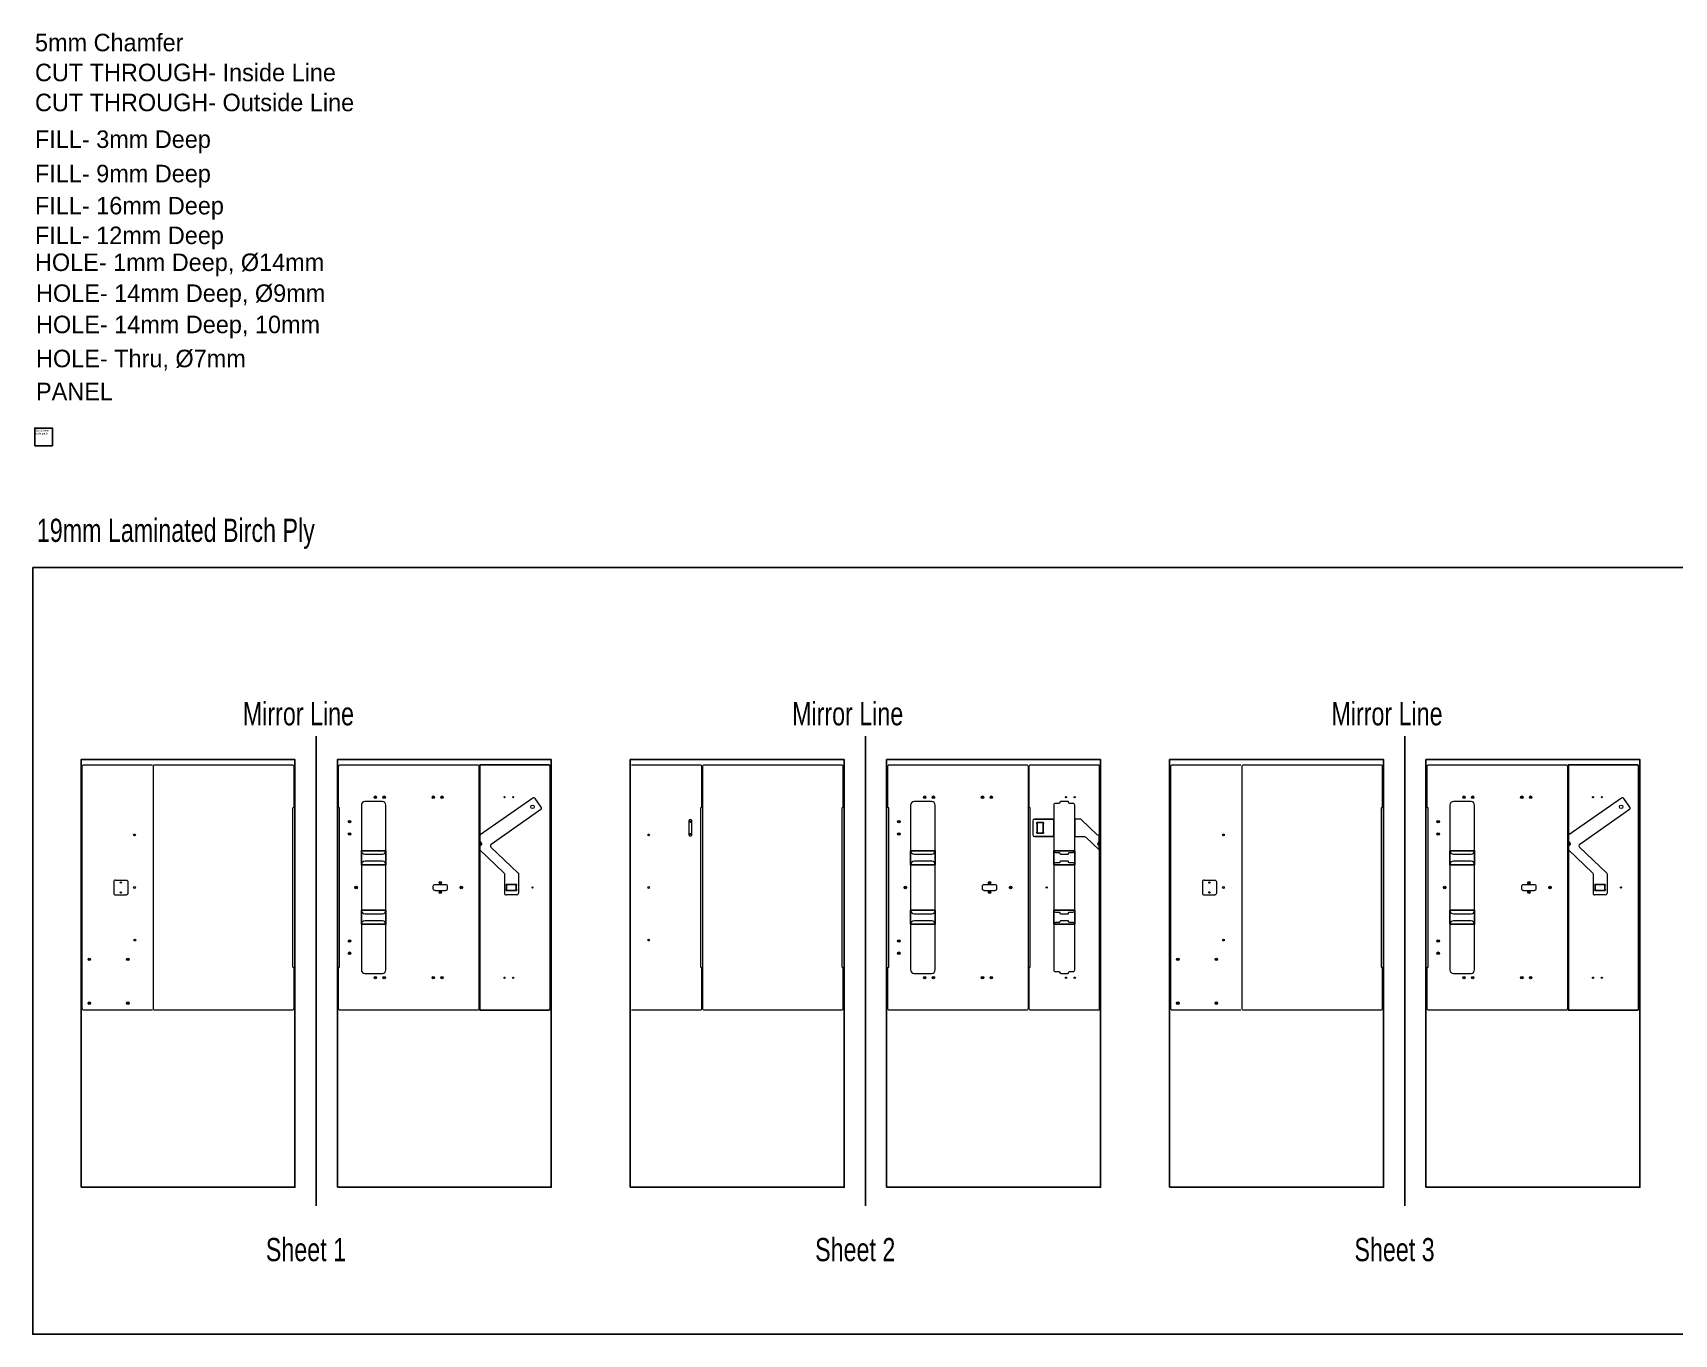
# Model space of a CAD drawing. Header units: millimetres. Extents: x -5 to 21766, y 503 to 12067.
# Drawn here: x -5 to 9356, y 4643 to 12067 of the extents above; entities that cross this region are included whole.
import ezdxf

# ---------------------------------------------------------------- set-up
doc = ezdxf.new("R2010")
doc.units = ezdxf.units.MM
for name, color, linetype in [('5mm Radius Edge', 1, 'Continuous'), ('CUT THROUGH- Inside Line', 5, 'Continuous'), ('CUT THROUGH- Outside Line', 3, 'Continuous'), ('Fill- 3mm Deep', 191, 'Continuous'), ('FILL- 9mm Deep', 50, 'Continuous'), ('HOLE 14mm Deep', 6, 'Continuous'), ('HOLE 14mm Deep- 10mm dia', 32, 'Continuous'), ('HOLE Thru', 30, 'Continuous'), ('HOLE- 1mm Deep', 54, 'Continuous'), ('PANEL', 40, 'Continuous')]:
    doc.layers.add(name, color=color, linetype=linetype)
doc.styles.add('SLDTEXTSTYLE0', font='TXT', dxfattribs={"width": 0.75})

msp = doc.modelspace()

# ---------------------------------------------------------------- linework, layer by layer
for p, q in [((1610.5, 8055), (1610.5, 5375.5)), ((4743.2, 8055), (4743.2, 5375.5)), ((7819.2, 8055), (7819.2, 5375.5))]:
    msp.add_line(p, q)
for points in [[(5.9, 9711.7), (105.9, 9711.7), (105.9, 9811.7), (5.9, 9811.7)], [(-5.4, 9017.1), (21766.4, 9017.1), (21766.4, 4642.7), (-5.4, 4642.7)]]:
    msp.add_lwpolyline(points, close=True)
at = {"layer": '5mm Radius Edge', "linetype": 'Continuous', "lineweight": 15}
for points in [[(676.5, 6491.1), (286.5, 6491.1, -0.414214), (276.5, 6501.1), (276.5, 7881.1, -0.414214), (286.5, 7891.1), (676.5, 7891.1)], [(3409.2, 7891.1), (3799.2, 7891.1, -0.414214), (3809.2, 7881.1), (3809.2, 7649.1, -0.414214), (3806.2, 7646.1, 0.414214), (3803.2, 7643.1), (3803.2, 6739.1, 0.414214), (3806.2, 6736.1, -0.414214), (3809.2, 6733.1), (3809.2, 6501.1, -0.414214), (3799.2, 6491.1), (3409.2, 6491.1)], [(6885.2, 6491.1), (6495.2, 6491.1, -0.414214), (6485.2, 6501.1), (6485.2, 7881.1, -0.414214), (6495.2, 7891.1), (6885.2, 7891.1)]]:
    msp.add_lwpolyline(points, format="xyb", dxfattribs=at)
for points in [[(1472.5, 7891.1, -0.414214), (1482.5, 7881.1), (1482.5, 7649.1, -0.414214), (1479.5, 7646.1, 0.414214), (1476.5, 7643.1), (1476.5, 6739.1, 0.414214), (1479.5, 6736.1, -0.414214), (1482.5, 6733.1), (1482.5, 6501.1, -0.414214), (1472.5, 6491.1), (692.5, 6491.1, -0.414214), (682.5, 6501.1), (682.5, 7881.1, -0.414214), (692.5, 7891.1)], [(4605.2, 6491.1), (3825.2, 6491.1, -0.414214), (3815.2, 6501.1), (3815.2, 7881.1, -0.414214), (3825.2, 7891.1), (4605.2, 7891.1, -0.414214), (4615.2, 7881.1), (4615.2, 7649.1, -0.414214), (4612.2, 7646.1, 0.414214), (4609.2, 7643.1), (4609.2, 6739.1, 0.414214), (4612.2, 6736.1, -0.414214), (4615.2, 6733.1), (4615.2, 6501.1, -0.414214)], [(7681.2, 7891.1, -0.414214), (7691.2, 7881.1), (7691.2, 7649.1, -0.414214), (7688.2, 7646.1, 0.414214), (7685.2, 7643.1), (7685.2, 6739.1, 0.414214), (7688.2, 6736.1, -0.414214), (7691.2, 6733.1), (7691.2, 6501.1, -0.414214), (7681.2, 6491.1), (6901.2, 6491.1, -0.414214), (6891.2, 6501.1), (6891.2, 7881.1, -0.414214), (6901.2, 7891.1)]]:
    msp.add_lwpolyline(points, format="xyb", close=True, dxfattribs=at)
at = {"layer": 'CUT THROUGH- Inside Line', "linetype": 'Continuous', "lineweight": 15}
for points in [[(2008.5, 7401.1), (2008.5, 7661.1, 0.414214), (1988.5, 7681.1), (1888.5, 7681.1, 0.414214), (1868.5, 7661.1), (1868.5, 7401.1, 0.414214), (1888.5, 7381.1), (1988.5, 7381.1, 0.414214)], [(5141.2, 7401.1), (5141.2, 7661.1, 0.414214), (5121.2, 7681.1), (5021.2, 7681.1, 0.414214), (5001.2, 7661.1), (5001.2, 7401.1, 0.414214), (5021.2, 7381.1), (5121.2, 7381.1, 0.414214)], [(5937.2, 7661.1, 0.414214), (5927.2, 7671.1), (5907.2, 7671.1, -0.414214), (5902.2, 7676.1, 0.414214), (5897.2, 7681.1), (5857.2, 7681.1, 0.414214), (5852.2, 7676.1, -0.414214), (5847.2, 7671.1), (5827.2, 7671.1, 0.414214), (5817.2, 7661.1), (5817.2, 7401.1, 0.414214), (5827.2, 7391.1), (5847.2, 7391.1, -0.414214), (5852.2, 7386.1, 0.414214), (5857.2, 7381.1), (5897.2, 7381.1, 0.414214), (5902.2, 7386.1, -0.414214), (5907.2, 7391.1), (5927.2, 7391.1, 0.414214), (5937.2, 7401.1)], [(8217.2, 7401.1), (8217.2, 7661.1, 0.414214), (8197.2, 7681.1), (8097.2, 7681.1, 0.414214), (8077.2, 7661.1), (8077.2, 7401.1, 0.414214), (8097.2, 7381.1), (8197.2, 7381.1, 0.414214)], [(1868.5, 7321.1), (1868.5, 7061.1, 0.414214), (1888.5, 7041.1), (1988.5, 7041.1, 0.414214), (2008.5, 7061.1), (2008.5, 7321.1, 0.414214), (1988.5, 7341.1), (1888.5, 7341.1, 0.414214)], [(5001.2, 7321.1), (5001.2, 7061.1, 0.414214), (5021.2, 7041.1), (5121.2, 7041.1, 0.414214), (5141.2, 7061.1), (5141.2, 7321.1, 0.414214), (5121.2, 7341.1), (5021.2, 7341.1, 0.414214)], [(5937.2, 7321.1, 0.414214), (5927.2, 7331.1), (5907.2, 7331.1, -0.414214), (5902.2, 7336.1, 0.414214), (5897.2, 7341.1), (5857.2, 7341.1, 0.414214), (5852.2, 7336.1, -0.414214), (5847.2, 7331.1), (5827.2, 7331.1, 0.414214), (5817.2, 7321.1), (5817.2, 7061.1, 0.414214), (5827.2, 7051.1), (5847.2, 7051.1, -0.414214), (5852.2, 7046.1, 0.414214), (5857.2, 7041.1), (5897.2, 7041.1, 0.414214), (5902.2, 7046.1, -0.414214), (5907.2, 7051.1), (5927.2, 7051.1, 0.414214), (5937.2, 7061.1)], [(8077.2, 7321.1), (8077.2, 7061.1, 0.414214), (8097.2, 7041.1), (8197.2, 7041.1, 0.414214), (8217.2, 7061.1), (8217.2, 7321.1, 0.414214), (8197.2, 7341.1), (8097.2, 7341.1, 0.414214)], [(2008.5, 6721.1), (2008.5, 6981.1, 0.414214), (1988.5, 7001.1), (1888.5, 7001.1, 0.414214), (1868.5, 6981.1), (1868.5, 6721.1, 0.414214), (1888.5, 6701.1), (1988.5, 6701.1, 0.414214)], [(5141.2, 6721.1), (5141.2, 6981.1, 0.414214), (5121.2, 7001.1), (5021.2, 7001.1, 0.414214), (5001.2, 6981.1), (5001.2, 6721.1, 0.414214), (5021.2, 6701.1), (5121.2, 6701.1, 0.414214)], [(5937.2, 6981.1, 0.414214), (5927.2, 6991.1), (5907.2, 6991.1, -0.414214), (5902.2, 6996.1, 0.414214), (5897.2, 7001.1), (5857.2, 7001.1, 0.414214), (5852.2, 6996.1, -0.414214), (5847.2, 6991.1), (5827.2, 6991.1, 0.414214), (5817.2, 6981.1), (5817.2, 6721.1, 0.414214), (5827.2, 6711.1), (5847.2, 6711.1, -0.414214), (5852.2, 6706.1, 0.414214), (5857.2, 6701.1), (5897.2, 6701.1, 0.414214), (5902.2, 6706.1, -0.414214), (5907.2, 6711.1), (5927.2, 6711.1, 0.414214), (5937.2, 6721.1)], [(8217.2, 6721.1), (8217.2, 6981.1, 0.414214), (8197.2, 7001.1), (8097.2, 7001.1, 0.414214), (8077.2, 6981.1), (8077.2, 6721.1, 0.414214), (8097.2, 6701.1), (8197.2, 6701.1, 0.414214)]]:
    msp.add_lwpolyline(points, format="xyb", close=True, dxfattribs=at)
at = {"layer": 'CUT THROUGH- Inside Line'}
for points in [[(5722.2, 7555.1), (5722.2, 7507.1, 1), (5722.2, 7501.1), (5757.2, 7501.1, 1), (5757.2, 7507.1), (5757.2, 7555.1, 1), (5757.2, 7561.1), (5722.2, 7561.1, 1)], [(2752, 7202.6), (2752, 7179.6, -1), (2752, 7173.6), (2697, 7173.6, -1), (2697, 7179.6), (2697, 7202.6, -1), (2697, 7208.6), (2752, 7208.6, -1)], [(8960.7, 7202.6), (8960.7, 7179.6, -1), (8960.7, 7173.6), (8905.7, 7173.6, -1), (8905.7, 7179.6), (8905.7, 7202.6, -1), (8905.7, 7208.6), (8960.7, 7208.6, -1)]]:
    msp.add_lwpolyline(points, format="xyb", close=True, dxfattribs=at)
at = {"layer": 'CUT THROUGH- Inside Line', "linetype": 'Continuous', "lineweight": 15}
for centre in [(2844.5, 7651.1), (9053.2, 7651.1)]:
    msp.add_circle(centre, 10, dxfattribs=at)
at = {"layer": 'CUT THROUGH- Outside Line', "linetype": 'Continuous', "lineweight": 15}
for points in [[(1748.5, 7891.1), (2528.5, 7891.1, -0.414214), (2538.5, 7881.1), (2538.5, 6501.1, -0.414214), (2528.5, 6491.1), (1748.5, 6491.1, -0.414214), (1738.5, 6501.1), (1738.5, 6733.1, -0.414214), (1741.5, 6736.1, 0.414214), (1744.5, 6739.1), (1744.5, 7643.1, 0.414214), (1741.5, 7646.1, -0.414214), (1738.5, 7649.1), (1738.5, 7881.1, -0.414214)], [(4881.2, 7891.1), (5661.2, 7891.1, -0.414214), (5671.2, 7881.1), (5671.2, 6501.1, -0.414214), (5661.2, 6491.1), (4881.2, 6491.1, -0.414214), (4871.2, 6501.1), (4871.2, 6733.1, -0.414214), (4874.2, 6736.1, 0.414214), (4877.2, 6739.1), (4877.2, 7643.1, 0.414214), (4874.2, 7646.1, -0.414214), (4871.2, 7649.1), (4871.2, 7881.1, -0.414214)], [(5677.2, 7881.1, -0.414214), (5687.2, 7891.1), (6077.2, 7891.1), (6077.2, 7451.1, 1), (6077.2, 7431.1), (6077.2, 6491.1), (5687.2, 6491.1, -0.414214), (5677.2, 6501.1), (5677.2, 6733.1, -0.414214), (5680.2, 6736.1, 0.414214), (5683.2, 6739.1), (5683.2, 7643.1, 0.414214), (5680.2, 7646.1, -0.414214), (5677.2, 7649.1)], [(7957.2, 7891.1), (8737.2, 7891.1, -0.414214), (8747.2, 7881.1), (8747.2, 6501.1, -0.414214), (8737.2, 6491.1), (7957.2, 6491.1, -0.414214), (7947.2, 6501.1), (7947.2, 6733.1, -0.414214), (7950.2, 6736.1, 0.414214), (7953.2, 6739.1), (7953.2, 7643.1, 0.414214), (7950.2, 7646.1, -0.414214), (7947.2, 7649.1), (7947.2, 7881.1, -0.414214)]]:
    msp.add_lwpolyline(points, format="xyb", close=True, dxfattribs=at)
at = {"layer": 'CUT THROUGH- Outside Line'}
for points in [[(2544.5, 7891.1), (2544.5, 7451.1, -1), (2544.5, 7431.1), (2544.5, 6491.1), (2934.5, 6491.1, 0.414214), (2944.5, 6501.1), (2944.5, 7881.1, 0.414214), (2934.5, 7891.1)], [(9153.2, 7881.1, 0.414214), (9143.2, 7891.1), (8753.2, 7891.1), (8753.2, 7451.1, -1), (8753.2, 7431.1), (8753.2, 6491.1), (9143.2, 6491.1, 0.414214), (9153.2, 6501.1)]]:
    msp.add_lwpolyline(points, format="xyb", close=True, dxfattribs=at)
at = {"layer": 'Fill- 3mm Deep', "linetype": 'Continuous', "lineweight": 15}
for p, q in [((466.4, 7233.6), (526.4, 7233.6)), ((6675.2, 7233.6), (6735.2, 7233.6)), ((466.4, 7148.6), (526.4, 7148.6)), ((6675.2, 7148.6), (6735.2, 7148.6))]:
    msp.add_line(p, q, dxfattribs=at)
msp.add_lwpolyline([(3752.7, 7491.1), (3752.7, 7571.1, 0.414214), (3747.2, 7576.6), (3742.2, 7576.6, 0.414214), (3736.7, 7571.1), (3736.7, 7491.1, 0.414214), (3742.2, 7485.6), (3747.2, 7485.6, 0.414214)], format="xyb", close=True, dxfattribs=at)
for points in [[(466.4, 7233.6, 0.414214), (456.4, 7223.6), (456.4, 7158.6, 0.414214), (466.4, 7148.6)], [(526.4, 7233.6, -0.414214), (536.4, 7223.6), (536.4, 7158.6, -0.414214), (526.4, 7148.6)], [(6675.2, 7233.6, 0.414214), (6665.2, 7223.6), (6665.2, 7158.6, 0.414214), (6675.2, 7148.6)], [(6735.2, 7233.6, -0.414214), (6745.2, 7223.6), (6745.2, 7158.6, -0.414214), (6735.2, 7148.6)]]:
    msp.add_lwpolyline(points, format="xyb", dxfattribs=at)
at = {"layer": 'FILL- 9mm Deep', "linetype": 'Continuous', "lineweight": 15}
for p, q in [((2894.5, 7649.5), (2860.1, 7698.6)), ((9103.2, 7649.5), (9068.7, 7698.6)), ((5697.2, 7571.1), (5697.2, 7491.1)), ((2288.5, 7173.6), (2348.6, 7173.6)), ((2754.5, 7148.6), (2694.5, 7148.6)), ((5421.2, 7173.6), (5481.2, 7173.6)), ((8497.2, 7173.6), (8557.2, 7173.6)), ((8963.2, 7148.6), (8903.2, 7148.6))]:
    msp.add_line(p, q, dxfattribs=at)
for points in [[(2846.2, 7701.1), (2545.9, 7490.9, -0.038643), (2544.5, 7490.1), (2544.5, 7405.3), (2681.4, 7275.6, -0.205944), (2684.5, 7268.4), (2684.5, 7158.6, 0.414214), (2694.5, 7148.6)], [(9054.8, 7701.1), (8754.5, 7490.9, -0.038643), (8753.2, 7490.1), (8753.2, 7405.3), (8890.1, 7275.6, -0.205944), (8893.2, 7268.4), (8893.2, 7158.6, 0.414214), (8903.2, 7148.6)], [(2892.1, 7635.5), (2608.5, 7437, 0.4746), (2607.4, 7421.6), (2761.4, 7275.6, -0.205944), (2764.5, 7268.4), (2764.5, 7158.6)], [(9100.7, 7635.5), (8817.1, 7437, 0.4746), (8816, 7421.6), (8970.1, 7275.6, -0.205944), (8973.2, 7268.4), (8973.2, 7158.6)], [(2288.5, 7173.6, -0.414214), (2278.5, 7183.6), (2278.5, 7198.6, -0.414214), (2288.5, 7208.6), (2348.5, 7208.6, -0.414214), (2358.5, 7198.6), (2358.5, 7183.6, -0.414214), (2348.5, 7173.6)], [(5421.2, 7173.6, -0.414214), (5411.2, 7183.6), (5411.2, 7198.6, -0.414214), (5421.2, 7208.6), (5481.2, 7208.6, -0.414214), (5491.2, 7198.6), (5491.2, 7183.6, -0.414214), (5481.2, 7173.6)], [(8497.2, 7173.6, -0.414214), (8487.2, 7183.6), (8487.2, 7198.6, -0.414214), (8497.2, 7208.6), (8557.2, 7208.6, -0.414214), (8567.2, 7198.6), (8567.2, 7183.6, -0.414214), (8557.2, 7173.6)]]:
    msp.add_lwpolyline(points, format="xyb", dxfattribs=at)
at = {"layer": 'FILL- 9mm Deep'}
msp.add_lwpolyline([(5707.2, 7481.1), (5817.2, 7481.1), (5817.2, 7581.1), (5707.2, 7581.1)], dxfattribs=at)
at = {"layer": 'FILL- 9mm Deep', "linetype": 'Continuous', "lineweight": 15}
msp.add_lwpolyline([(6077.2, 7490.1, -0.313343), (6065.9, 7491.8), (5974.6, 7578.4, 0.191899), (5967.7, 7581.1), (5937.2, 7581.1), (5937.2, 7481.1), (5993.2, 7481.1, -0.191899), (6000.1, 7478.4), (6077.2, 7405.3)], format="xyb", close=True, dxfattribs=at)
at = {"layer": 'FILL- 9mm Deep'}
for points in [[(1868.5, 7321.1), (2008.5, 7321.1), (2008.5, 7401.1), (1868.5, 7401.1)], [(5001.2, 7321.1), (5141.2, 7321.1), (5141.2, 7401.1), (5001.2, 7401.1)], [(5817.2, 7321.1), (5937.2, 7321.1), (5937.2, 7401.1), (5817.2, 7401.1)], [(8077.2, 7321.1), (8217.2, 7321.1), (8217.2, 7401.1), (8077.2, 7401.1)], [(1868.5, 6981.1), (2008.5, 6981.1), (2008.5, 7061.1), (1868.5, 7061.1)], [(5001.2, 6981.1), (5141.2, 6981.1), (5141.2, 7061.1), (5001.2, 7061.1)], [(5817.2, 6981.1), (5937.2, 6981.1), (5937.2, 7061.1), (5817.2, 7061.1)], [(8077.2, 6981.1), (8217.2, 6981.1), (8217.2, 7061.1), (8077.2, 7061.1)]]:
    msp.add_lwpolyline(points, close=True, dxfattribs=at)
at = {"layer": 'FILL- 9mm Deep', "linetype": 'Continuous', "lineweight": 15}
for centre, start, end in [((2851.9, 7692.9), 34.99202, 124.99202), ((9060.6, 7692.9), 34.99202, 124.99202), ((2886.3, 7643.7), 304.99202, 34.99202), ((9095, 7643.7), 304.99202, 34.99202), ((5707.2, 7571.1), 90, 180), ((5707.2, 7491.1), 180, 270), ((2754.5, 7158.6), 270, 0), ((8963.2, 7158.6), 270, 0)]:
    msp.add_arc(centre, 10, start, end, dxfattribs=at)
at = {"layer": 'HOLE 14mm Deep', "linetype": 'Continuous', "lineweight": 15}
for centre in [(1948.5, 7706.1), (1998.5, 7706.1), (2278.5, 7706.1), (2328.5, 7706.1), (5081.2, 7706.1), (5131.2, 7706.1), (5411.2, 7706.1), (5461.2, 7706.1), (8157.2, 7706.1), (8207.2, 7706.1), (8487.2, 7706.1), (8537.2, 7706.1), (1801, 7566.1), (1801, 7496.1), (4933.7, 7566.1), (4933.7, 7496.1), (8009.7, 7566.1), (8009.7, 7496.1), (2318.5, 7219.1), (5451.2, 7219.1), (8527.2, 7219.1), (1838.5, 7191.1), (2318.5, 7163.1), (2438.5, 7191.1), (4971.2, 7191.1), (5451.2, 7163.1), (5571.2, 7191.1), (8047.2, 7191.1), (8527.2, 7163.1), (8647.2, 7191.1), (1801, 6886.1), (4933.7, 6886.1), (8009.7, 6886.1), (316.5, 6781.1), (536.5, 6781.1), (1801, 6816.1), (4933.7, 6816.1), (6525.2, 6781.1), (6745.2, 6781.1), (8009.7, 6816.1), (1948.5, 6676.1), (1998.5, 6676.1), (2278.5, 6676.1), (2328.5, 6676.1), (5081.2, 6676.1), (5131.2, 6676.1), (5411.2, 6676.1), (5461.2, 6676.1), (8157.2, 6676.1), (8207.2, 6676.1), (8487.2, 6676.1), (8537.2, 6676.1), (316.5, 6531.1), (536.5, 6531.1), (6525.2, 6531.1), (6745.2, 6531.1)]:
    msp.add_circle(centre, 4.5, dxfattribs=at)
at = {"layer": 'HOLE 14mm Deep- 10mm dia', "linetype": 'Continuous', "lineweight": 15}
for centre in [(574.5, 7491.1), (3507.2, 7491.1), (6785.2, 7491.1), (574.5, 7191.1), (3507.2, 7191.1), (6785.2, 7191.1), (576.5, 6891.1), (3507.2, 6891.1), (6785.2, 6891.1)]:
    msp.add_circle(centre, 5, dxfattribs=at)
at = {"layer": 'HOLE Thru', "linetype": 'Continuous', "lineweight": 15}
for centre in [(2684.5, 7706.1), (2734.5, 7706.1), (5887.2, 7706.1), (5937.2, 7706.1), (8893.2, 7706.1), (8943.2, 7706.1), (3744.7, 7566.1), (3744.7, 7496.1), (496.4, 7219.1), (6705.2, 7219.1), (496.4, 7163.1), (2844.5, 7191.1), (5777.2, 7191.1), (6705.2, 7163.1), (9053.2, 7191.1), (2684.5, 6676.1), (2734.5, 6676.1), (5887.2, 6676.1), (5937.2, 6676.1), (8893.2, 6676.1), (8943.2, 6676.1)]:
    msp.add_circle(centre, 3.5, dxfattribs=at)
at = {"layer": 'HOLE- 1mm Deep', "linetype": 'Continuous', "lineweight": 15}
for centre in [(1948.5, 7706.1), (1998.5, 7706.1), (2278.5, 7706.1), (2328.5, 7706.1), (5081.2, 7706.1), (5131.2, 7706.1), (5411.2, 7706.1), (5461.2, 7706.1), (8157.2, 7706.1), (8207.2, 7706.1), (8487.2, 7706.1), (8537.2, 7706.1), (1801, 7566.1), (1801, 7496.1), (4933.7, 7566.1), (4933.7, 7496.1), (8009.7, 7566.1), (8009.7, 7496.1), (2318.5, 7219.1), (5451.2, 7219.1), (8527.2, 7219.1), (1838.5, 7191.1), (2318.5, 7163.1), (2438.5, 7191.1), (4971.2, 7191.1), (5451.2, 7163.1), (5571.2, 7191.1), (8047.2, 7191.1), (8527.2, 7163.1), (8647.2, 7191.1), (1801, 6886.1), (4933.7, 6886.1), (8009.7, 6886.1), (316.5, 6781.1), (536.5, 6781.1), (1801, 6816.1), (4933.7, 6816.1), (6525.2, 6781.1), (6745.2, 6781.1), (8009.7, 6816.1), (1948.5, 6676.1), (1998.5, 6676.1), (2278.5, 6676.1), (2328.5, 6676.1), (5081.2, 6676.1), (5131.2, 6676.1), (5411.2, 6676.1), (5461.2, 6676.1), (8157.2, 6676.1), (8207.2, 6676.1), (8487.2, 6676.1), (8537.2, 6676.1), (316.5, 6531.1), (536.5, 6531.1), (6525.2, 6531.1), (6745.2, 6531.1)]:
    msp.add_circle(centre, 7, dxfattribs=at)
at = {"layer": 'PANEL'}
for points in [[(269.5, 5481.1), (1489.5, 5481.1), (1489.5, 7921.1), (269.5, 7921.1)], [(1731.5, 5481.1), (2951.5, 5481.1), (2951.5, 7921.1), (1731.5, 7921.1)], [(3402.2, 5481.1), (4622.2, 5481.1), (4622.2, 7921.1), (3402.2, 7921.1)], [(4864.2, 5481.1), (6084.2, 5481.1), (6084.2, 7921.1), (4864.2, 7921.1)], [(6478.2, 5481.1), (7698.2, 5481.1), (7698.2, 7921.1), (6478.2, 7921.1)], [(7940.2, 5481.1), (9160.2, 5481.1), (9160.2, 7921.1), (7940.2, 7921.1)]]:
    msp.add_lwpolyline(points, close=True, dxfattribs=at)

# ---------------------------------------------------------------- texts
at = {"color": 1, "insert": (6.9, 12061.7), "char_height": 100, "attachment_point": 1}
msp.add_mtext_dynamic_manual_height_columns('5mm Chamfer', width=2861.727, gutter_width=17.5, heights=[0], dxfattribs=at)
at = {"color": 5, "insert": (6.9, 11890.8), "char_height": 100, "attachment_point": 1}
msp.add_mtext_dynamic_manual_height_columns('CUT THROUGH- Inside Line', width=2861.727, gutter_width=17.5, heights=[0], dxfattribs=at)
at = {"color": 3, "insert": (6.9, 11719.7), "char_height": 100, "attachment_point": 1}
msp.add_mtext_dynamic_manual_height_columns('CUT THROUGH- Outside Line', width=2861.727, gutter_width=17.5, heights=[0], dxfattribs=at)
at = {"color": 191, "insert": (6.9, 11510.2), "char_height": 100, "attachment_point": 1}
msp.add_mtext_dynamic_manual_height_columns('FILL- 3mm Deep', width=2861.727, gutter_width=17.5, heights=[0], dxfattribs=at)
at = {"color": 50, "insert": (6.9, 11314.2), "char_height": 100, "attachment_point": 1}
msp.add_mtext_dynamic_manual_height_columns('FILL- 9mm Deep', width=2861.727, gutter_width=17.5, heights=[0], dxfattribs=at)
at = {"color": 241, "insert": (6.9, 11131.2), "char_height": 100, "attachment_point": 1}
msp.add_mtext_dynamic_manual_height_columns('FILL- 16mm Deep', width=2861.727, gutter_width=17.5, heights=[0], dxfattribs=at)
at = {"color": 4, "insert": (6.9, 10961.7), "char_height": 100, "attachment_point": 1}
msp.add_mtext_dynamic_manual_height_columns('FILL- 12mm Deep', width=2861.727, gutter_width=17.5, heights=[0], dxfattribs=at)
at = {"color": 54, "insert": (6.9, 10808), "char_height": 100, "attachment_point": 1}
msp.add_mtext_dynamic_manual_height_columns('HOLE- 1mm Deep, Ø14mm', width=2861.727, gutter_width=17.5, heights=[0], dxfattribs=at)
at = {"color": 6, "insert": (12.9, 10631.7), "char_height": 100, "attachment_point": 1}
msp.add_mtext_dynamic_manual_height_columns('HOLE- 14mm Deep, Ø9mm', width=2861.727, gutter_width=17.5, heights=[0], dxfattribs=at)
at = {"color": 32, "insert": (12.9, 10453.4), "char_height": 100, "attachment_point": 1}
msp.add_mtext_dynamic_manual_height_columns('HOLE- 14mm Deep, 10mm', width=2861.727, gutter_width=17.5, heights=[0], dxfattribs=at)
at = {"color": 30, "insert": (12.9, 10259), "char_height": 100, "attachment_point": 1}
msp.add_mtext_dynamic_manual_height_columns('HOLE- Thru, Ø7mm', width=2861.727, gutter_width=17.5, heights=[0], dxfattribs=at)
at = {"color": 40, "insert": (12.9, 10071.2), "char_height": 100, "attachment_point": 1}
msp.add_mtext_dynamic_manual_height_columns('PANEL', width=2861.727, gutter_width=17.5, heights=[0], dxfattribs=at)
at = {"insert": (9.9, 9803.6), "char_height": 10, "attachment_point": 1}
msp.add_mtext_dynamic_manual_height_columns('100x100mm scale guide', width=95.833, gutter_width=17.5, heights=[80.1], dxfattribs=at)
at = {"linetype": 'Continuous', "lineweight": 0, "attachment_point": 1, "style": 'SLDTEXTSTYLE0'}
for s, insert, char_height in [('19mm Laminated Birch Ply', (17.5, 9295), 132.292), ('Mirror Line', (1192.4, 8248.5), 132.292), ('Mirror Line', (4325.1, 8248.5), 132.292), ('Mirror Line', (7401.1, 8248.5), 132.292), ('Sheet 1', (1323.7, 5191.4), 132.29), ('Sheet 2', (4456.4, 5191.4), 132.29), ('Sheet 3', (7532.3, 5191.4), 132.29)]:
    msp.add_mtext(s, dxfattribs=dict(at, insert=insert, char_height=char_height))

doc.saveas('drawing.dxf')
